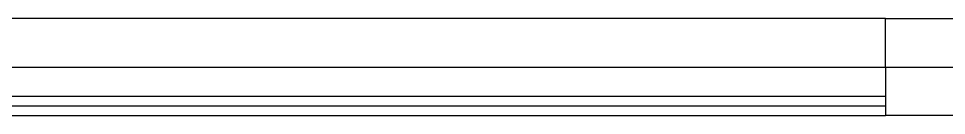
# Model space of a CAD drawing. Header units: inches. Extents: x 484217 to 497210, y -26946 to -21493.
# Drawn here: x 493872.8 to 494088.4, y -26455.3 to -26432.8 of the extents above; entities that cross this region are included whole.
import ezdxf

# ---------------------------------------------------------------- set-up
doc = ezdxf.new("R2010")
doc.units = ezdxf.units.IN
doc.header["$LTSCALE"] = 20
doc.header["$MEASUREMENT"] = 0
for name, color, linetype in [('A-DIMENSION', 4, 'Continuous'), ('A-GLASS', 4, 'Continuous'), ('A-WALL', 7, 'Continuous')]:
    doc.layers.add(name, color=color, linetype=linetype)

msp = doc.modelspace()

# ---------------------------------------------------------------- linework, layer by layer
at = {"layer": 'A-DIMENSION', "color": 8}
for p, q in [((493889.68, -26432.85, 6.93), (493529.29, -26432.85, 6.93)), ((494074.18, -26432.85, 6.93), (493713.79, -26432.85, 6.93)), ((494074.18, -26444.1, 6.93), (494074.18, -26455.35, 6.93)), ((494370.79, -26455.35, 6.93), (494074.18, -26455.35, 6.93))]:
    msp.add_line(p, q, dxfattribs=at)
at = {"layer": 'A-GLASS'}
for p, q in [((493529.29, -26444.1, 6.93), (493889.68, -26444.1, 6.93)), ((493713.79, -26444.1, 6.93), (494074.18, -26444.1, 6.93)), ((493529.29, -26450.85, 6.93), (493889.68, -26450.85, 6.93)), ((493713.79, -26450.85, 6.93), (494074.18, -26450.85, 6.93)), ((493529.29, -26453.1, 6.93), (493889.68, -26453.1, 6.93)), ((493713.79, -26453.1, 6.93), (494074.18, -26453.1, 6.93)), ((493529.29, -26455.35, 6.93), (493889.68, -26455.35, 6.93)), ((493713.79, -26455.35, 6.93), (494074.18, -26455.35, 6.93))]:
    msp.add_line(p, q, dxfattribs=at)
at = {"layer": 'A-WALL'}
for p, q in [((494074.18, -26432.85, 6.93), (494359.54, -26432.85, 6.93)), ((494074.18, -26444.1, 6.93), (494074.18, -26432.85, 6.93)), ((494074.18, -26444.1, 6.93), (494370.79, -26444.1, 6.93))]:
    msp.add_line(p, q, dxfattribs=at)

doc.saveas('drawing.dxf')
